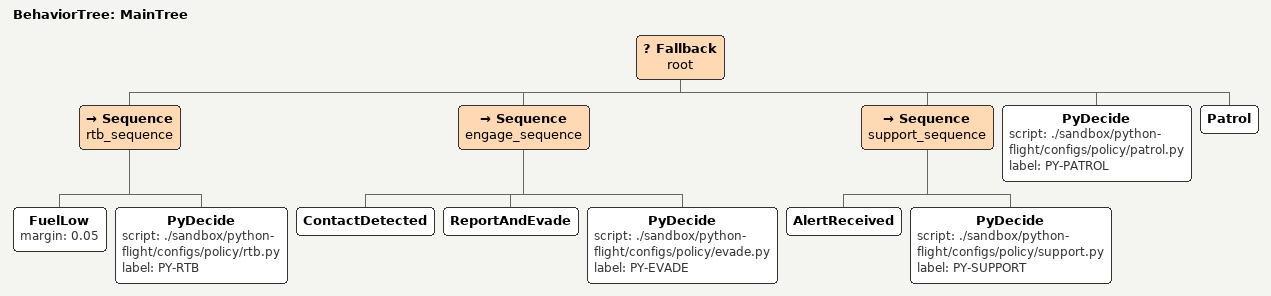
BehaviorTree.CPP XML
<root main_tree_to_execute="MainTree">
  <BehaviorTree ID="MainTree">
    <Fallback name="root">

      <Sequence name="rtb_sequence">
        <FuelLow margin="0.05"/>
        <PyDecide script="./sandbox/python-flight/configs/policy/rtb.py"
                  label="PY-RTB"/>
      </Sequence>

      <Sequence name="engage_sequence">
        <ContactDetected/>
        <ReportAndEvade/>
        <PyDecide script="./sandbox/python-flight/configs/policy/evade.py"
                  label="PY-EVADE"/>
      </Sequence>

      <Sequence name="support_sequence">
        <AlertReceived/>
        <PyDecide script="./sandbox/python-flight/configs/policy/support.py"
                  label="PY-SUPPORT"/>
      </Sequence>

      <PyDecide script="./sandbox/python-flight/configs/policy/patrol.py"
                label="PY-PATROL"/>

      <Patrol/>

    </Fallback>
  </BehaviorTree>
</root>
